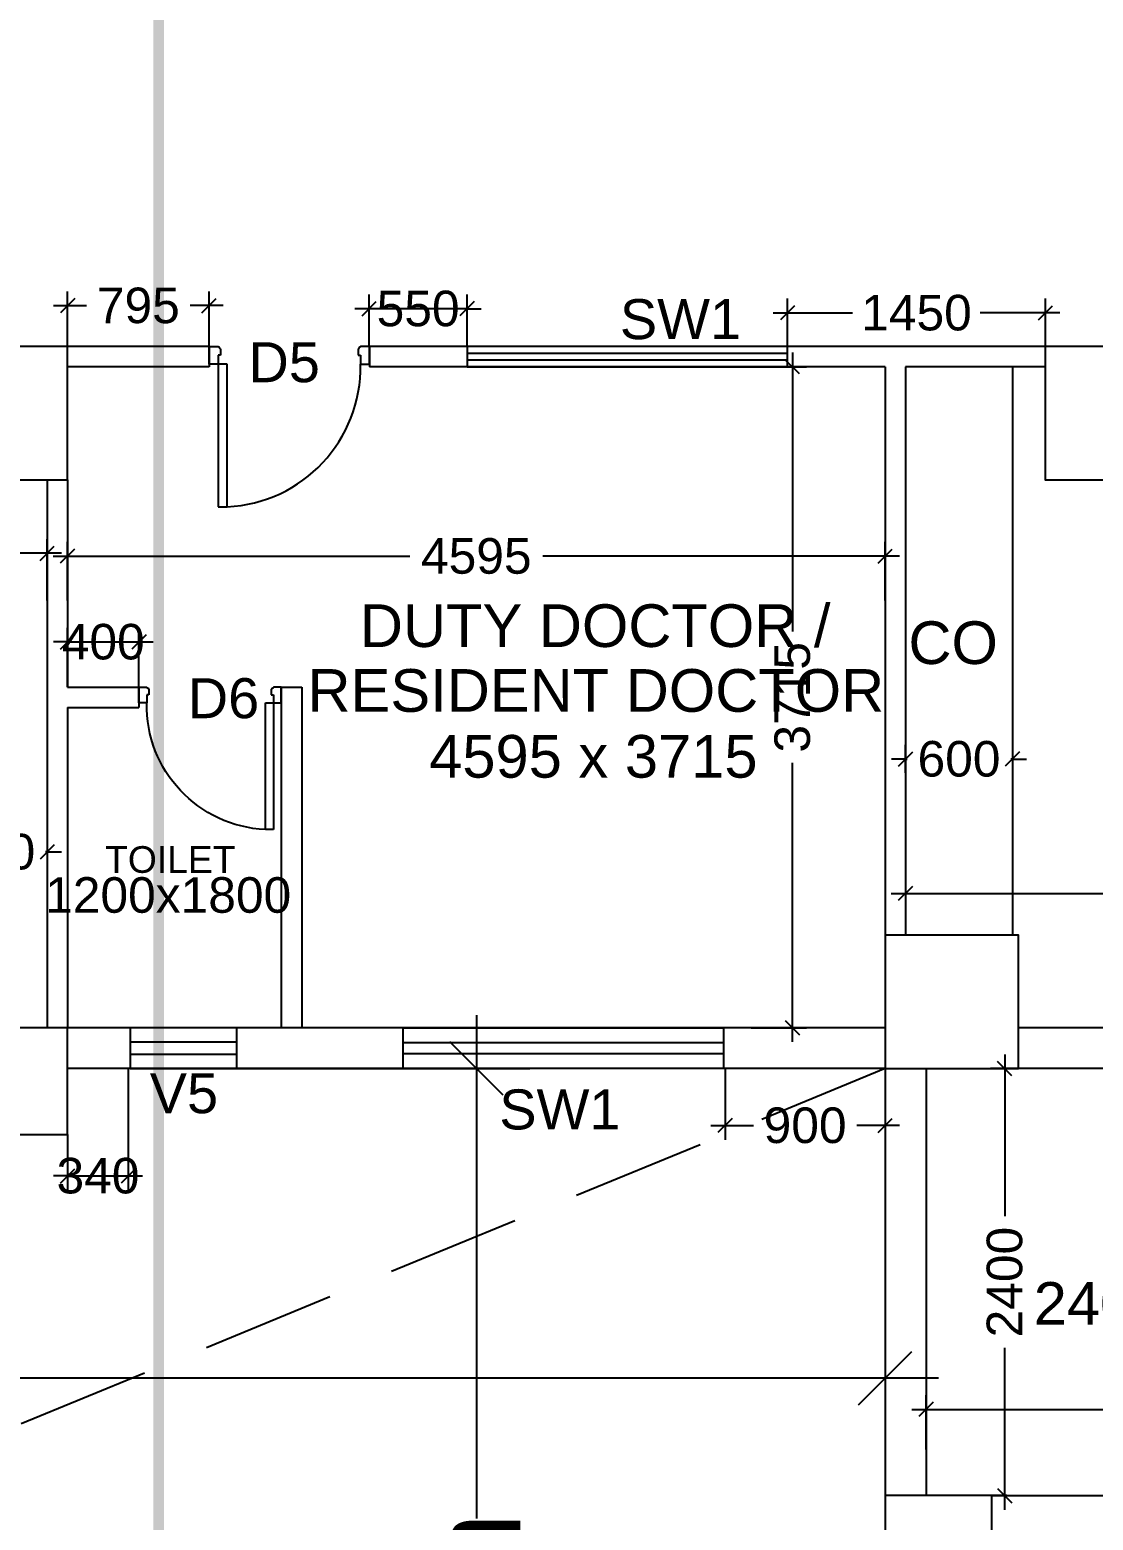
# Model space of a CAD drawing. Extents: x 7620542 to 7843793, y -6476226 to -6093835.
# Drawn here: x 7670059 to 7676034, y -6395018 to -6386640 of the extents above; entities that cross this region are included whole.
import ezdxf
from ezdxf.enums import TextEntityAlignment as Align

# ---------------------------------------------------------------- set-up
doc = ezdxf.new("R2010")
doc.units = 0
doc.header["$LTSCALE"] = 600
doc.header["$MEASUREMENT"] = 0
doc.header["$PDMODE"] = 35
doc.linetypes.add('DASHED', pattern=[0.75, 0.5, -0.25])
doc.linetypes.add('HIDDEN2', pattern=[0.1875, 0.125, -0.0625])
doc.layers.get('0').update_dxf_attribs({"linetype": 'CONTINUOUS'})
doc.layers.get('Defpoints').update_dxf_attribs({"linetype": 'CONTINUOUS'})
for name, color, linetype in [('Counter', 7, 'CONTINUOUS'), ('DIMEN', 5, 'CONTINUOUS'), ('DOOR', 32, 'CONTINUOUS'), ('Duct', 8, 'CONTINUOUS'), ('joinery', 7, 'CONTINUOUS'), ('LA-column', 3, 'CONTINUOUS'), ('Room Dim', 1, 'CONTINUOUS'), ('Sections', 10, 'CONTINUOUS'), ('TEXT', 6, 'CONTINUOUS'), ('Walls', 7, 'CONTINUOUS'), ('WIN', 151, 'CONTINUOUS'), ('Working Dim', 5, 'CONTINUOUS')]:
    doc.layers.add(name, color=color, linetype=linetype)
doc.styles.add('ari', font='arial.ttf')
doc.styles.add('ARIAL', font='arial.ttf')
doc.styles.get("Standard").update_dxf_attribs({"font": 'romans.shx'})
doc.dimstyles.new('int. dim', dxfattribs={"dimtxt": 450, "dimasz": 80, "dimexe": 80, "dimexo": 0, "dimgap": 70, "dimtad": 0, "dimdec": 0, "dimzin": 12, "dimdsep": 46, "dimtxsty": 'ari', "dimblk": 'OBLIQUE', "dimcen": 2, "dimdle": 80, "dimclrd": 256, "dimclre": 256, "dimclrt": 6, "dimadec": 0, "dimazin": 0, "dimtfac": 1, "dimtdec": 0, "dimtix": 1, "dimtmove": 2, "dimatfit": 3, "dimfxl": 1, "dimtolj": 1, "dimtzin": 0, "dimlwd": -1, "dimlwe": -1, "dimarcsym": 0})
doc.dimstyles.new('STANDARD$0', dxfattribs={"dimscale": 0, "dimtxt": 150, "dimasz": 125, "dimexe": 0.75, "dimexo": 1, "dimgap": 25, "dimtad": 1, "dimdec": 0, "dimdsep": 46, "dimtxsty": 'Standard', "dimblk1": 'DOT', "dimblk2": 'DOT', "dimsah": 1, "dimcen": 2.5, "dimclrd": 1, "dimclre": 1, "dimclrt": 3, "dimadec": 0, "dimazin": 0, "dimtfac": 1, "dimtdec": 0, "dimtmove": 0, "dimatfit": 3, "dimldrblk": 'DOT', "dimfxl": 1, "dimtolj": 1, "dimtzin": 0, "dimarcsym": 0})

# ---------------------------------------------------------------- blocks, each defined once
blk = doc.blocks.new('1000')
at = {"layer": 'DOOR'}
for p, q in [((0, -100), (0, 0)), ((0, 0), (49.7, 0)), ((49.7, 0), (49.7, -2.2)), ((63.2, -49.5), (49.7, -49.5)), ((49.7, -49.5), (49.7, -100)), ((63.2, -13.5), (61, -13.5)), ((63.2, -13.5), (63.2, -49.5)), ((836.8, -13.5), (836.8, -49.5)), ((836.8, -13.5), (839, -13.5)), ((836.8, -49.5), (850.3, -49.5)), ((850.3, 0), (850.3, -2.2)), ((900, 0), (850.3, 0)), ((850.3, -49.5), (850.3, -100)), ((900, -100), (900, 0)), ((49.7, -100), (0, -100)), ((49.7, -100), (49.7, -900.6)), ((100.2, -100), (49.7, -100)), ((100.2, -900.6), (100.2, -100)), ((850.3, -100), (900, -100)), ((49.7, -900.6), (100.2, -900.6))]:
    blk.add_line(p, q, dxfattribs=at)
for centre, major_axis, start_param, end_param in [((49.7, -13.5), (-7.95, 7.95), 3.926991, 5.497787), ((850.3, -13.5), (7.95, 7.95), 0.785398, 2.356194)]:
    blk.add_ellipse(centre, major_axis=major_axis, ratio=1, start_param=start_param, end_param=end_param, dxfattribs=at)
at = {"layer": 'DOOR', "color": 145}
blk.add_ellipse((64.3, -115.3), major_axis=(-519.7, 589.8), ratio=1, start_param=2.464943, end_param=4.009476, dxfattribs=at)
blk = doc.blocks.new('_Oblique')
at = {"color": 0, "linetype": 'ByBlock', "lineweight": -2}
blk.add_line((-0.5, -0.5), (0.5, 0.5), dxfattribs=at)
blk = doc.blocks.new('*D833')
at = {"layer": 'Defpoints', "color": 0, "transparency": 16777216}
for p in [(7670996.7, -6392479.6, 5.1), (7670996.7, -6399409.6, 2.4), (7672568.1, -6399409.6)]:
    blk.add_point(p, dxfattribs=at)
at = {"layer": 'DIMEN', "color": 8, "transparency": 16777216}
for p, q in [((7672568.1, -6392179.6), (7672568.1, -6395008.6)), ((7670996.7, -6392479.6), (7672868.1, -6392479.6)), ((7672568.1, -6399709.6), (7672568.1, -6396880.6)), ((7670996.7, -6399409.6), (7672868.1, -6399409.6))]:
    blk.add_line(p, q, dxfattribs=at)
at = {"layer": 'DIMEN', "color": 8, "transparency": 16777216, "xscale": 300, "yscale": 300, "zscale": 300}
for p, rotation in [((7672568.1, -6392479.6), 90), ((7672568.1, -6399409.6), 270)]:
    blk.add_blockref('_Oblique', p, dxfattribs=dict(at, rotation=rotation))
at = {"layer": 'DIMEN', "color": 7, "transparency": 16777216, "insert": (7672568.1, -6395944.6), "char_height": 500, "attachment_point": 5, "rotation": 90, "style": 'ari'}
blk.add_mtext('\\A1;6.93m', dxfattribs=at)
blk = doc.blocks.new('*D859')
at = {"layer": 'Defpoints', "color": 0, "transparency": 16777216}
for p in [(7657646.5, -6393937, 14.8), (7674865.1, -6393937), (7674865.1, -6394219.3)]:
    blk.add_point(p, dxfattribs=at)
at = {"layer": 'DIMEN', "color": 8, "transparency": 16777216}
for p, q in [((7657646.5, -6393937), (7657646.5, -6394519.3)), ((7674865.1, -6393937), (7674865.1, -6394519.3)), ((7657346.5, -6394219.3), (7665150.4, -6394219.3)), ((7675165.1, -6394219.3), (7667361.1, -6394219.3))]:
    blk.add_line(p, q, dxfattribs=at)
at = {"layer": 'DIMEN', "color": 8, "transparency": 16777216, "xscale": 300, "yscale": 300, "zscale": 300, "rotation": 180}
blk.add_blockref('_Oblique', (7657646.5, -6394219.3), dxfattribs=at)
at = {"layer": 'DIMEN', "color": 8, "transparency": 16777216, "xscale": 300, "yscale": 300, "zscale": 300}
blk.add_blockref('_Oblique', (7674865.1, -6394219.3), dxfattribs=at)
at = {"layer": 'DIMEN', "color": 7, "transparency": 16777216, "insert": (7666255.8, -6394219.3), "char_height": 500, "attachment_point": 5, "style": 'ari'}
blk.add_mtext('\\A1;17.22m', dxfattribs=at)
blk = doc.blocks.new('*D1310')
at = {"layer": 'Defpoints', "color": 0, "transparency": 16777216}
for p in [(7674978.9, -6391057.4, 6.3), (7679713.9, -6391057.4, 6.3), (7674978.9, -6391494.8)]:
    blk.add_point(p, dxfattribs=at)
at = {"layer": 'Working Dim', "transparency": 16777216}
for p, q in [((7674978.9, -6391057.4), (7674978.9, -6391574.8)), ((7679713.9, -6391057.4), (7679713.9, -6391574.8)), ((7674898.9, -6391494.8), (7676973, -6391494.8)), ((7679793.9, -6391494.8), (7677719.8, -6391494.8))]:
    blk.add_line(p, q, dxfattribs=at)
at = {"layer": 'Working Dim', "transparency": 16777216, "xscale": 80, "yscale": 80, "zscale": 80, "rotation": 180}
blk.add_blockref('_Oblique', (7674978.9, -6391494.8), dxfattribs=at)
at = {"layer": 'Working Dim', "transparency": 16777216, "xscale": 80, "yscale": 80, "zscale": 80}
blk.add_blockref('_Oblique', (7679713.9, -6391494.8), dxfattribs=at)
at = {"layer": 'Working Dim', "color": 6, "transparency": 16777216, "insert": (7677346.4, -6391494.8), "char_height": 200, "attachment_point": 5, "style": 'ari'}
blk.add_mtext('\\A1;4735', dxfattribs=at)
blk = doc.blocks.new('*D1312')
at = {"layer": 'Defpoints', "color": 0, "transparency": 16777216}
for p in [(7670270.1, -6389598.7), (7670270.1, -6389848.8, 6.3), (7674864.9, -6389848.8, 6.3)]:
    blk.add_point(p, dxfattribs=at)
at = {"layer": 'Working Dim', "transparency": 16777216}
for p, q in [((7670270.1, -6389848.8), (7670270.1, -6389518.7)), ((7674864.9, -6389848.8), (7674864.9, -6389518.7)), ((7670190.1, -6389598.7), (7672194.1, -6389598.7)), ((7674944.9, -6389598.7), (7672940.9, -6389598.7))]:
    blk.add_line(p, q, dxfattribs=at)
at = {"layer": 'Working Dim', "transparency": 16777216, "xscale": 80, "yscale": 80, "zscale": 80, "rotation": 180}
blk.add_blockref('_Oblique', (7670270.1, -6389598.7), dxfattribs=at)
at = {"layer": 'Working Dim', "transparency": 16777216, "xscale": 80, "yscale": 80, "zscale": 80}
blk.add_blockref('_Oblique', (7674864.9, -6389598.7), dxfattribs=at)
at = {"layer": 'Working Dim', "color": 6, "transparency": 16777216, "insert": (7672567.5, -6389598.7), "char_height": 200, "attachment_point": 5, "style": 'ari'}
blk.add_mtext('\\A1;4595', dxfattribs=at)
blk = doc.blocks.new('*D1313')
at = {"layer": 'Defpoints', "color": 0, "transparency": 16777216}
for p in [(7674104, -6388534.5, 3.4), (7674344, -6388534.5), (7674113, -6392249.5, 6.3)]:
    blk.add_point(p, dxfattribs=at)
at = {"layer": 'Working Dim', "transparency": 16777216}
for p, q in [((7674104, -6388534.5), (7674424, -6388534.5)), ((7674344, -6388454.5), (7674344, -6390022.7)), ((7674344, -6392329.5), (7674344, -6390761.4)), ((7674113, -6392249.5), (7674424, -6392249.5))]:
    blk.add_line(p, q, dxfattribs=at)
at = {"layer": 'Working Dim', "transparency": 16777216, "xscale": 80, "yscale": 80, "zscale": 80}
for p, rotation in [((7674344, -6388534.5), 90), ((7674344, -6392249.5), 270)]:
    blk.add_blockref('_Oblique', p, dxfattribs=dict(at, rotation=rotation))
at = {"layer": 'Working Dim', "color": 6, "transparency": 16777216, "insert": (7674344, -6390392), "char_height": 200, "attachment_point": 5, "rotation": 90, "style": 'ari'}
blk.add_mtext('\\A1;3715', dxfattribs=at)
blk = doc.blocks.new('*D1314')
at = {"layer": 'Defpoints', "color": 0, "transparency": 16777216}
for p in [(7664896.4, -6389582.3), (7670156.1, -6389848.8, 6.3), (7664896.4, -6390245.9, 6.3)]:
    blk.add_point(p, dxfattribs=at)
at = {"layer": 'Working Dim', "transparency": 16777216}
for p, q in [((7664896.4, -6390245.9), (7664896.4, -6389502.3)), ((7670156.1, -6389848.8), (7670156.1, -6389502.3)), ((7664816.4, -6389582.3), (7667157.9, -6389582.3)), ((7670236.1, -6389582.3), (7667894.5, -6389582.3))]:
    blk.add_line(p, q, dxfattribs=at)
at = {"layer": 'Working Dim', "transparency": 16777216, "xscale": 80, "yscale": 80, "zscale": 80, "rotation": 180}
blk.add_blockref('_Oblique', (7664896.4, -6389582.3), dxfattribs=at)
at = {"layer": 'Working Dim', "transparency": 16777216, "xscale": 80, "yscale": 80, "zscale": 80}
blk.add_blockref('_Oblique', (7670156.1, -6389582.3), dxfattribs=at)
at = {"layer": 'Working Dim', "color": 6, "transparency": 16777216, "insert": (7667526.2, -6389582.3), "char_height": 200, "attachment_point": 5, "style": 'ari'}
blk.add_mtext('\\A1;5260', dxfattribs=at)
blk = doc.blocks.new('*D1352')
at = {"layer": 'Defpoints', "color": 0, "transparency": 16777216}
for p in [(7675094.9, -6394395.1), (7675094.9, -6394620.3, 14.8), (7678095, -6394609.1, 5.1)]:
    blk.add_point(p, dxfattribs=at)
at = {"layer": 'Working Dim', "transparency": 16777216}
for p, q in [((7675094.9, -6394620.3), (7675094.9, -6394315.1)), ((7678095, -6394609.1), (7678095, -6394315.1)), ((7675014.9, -6394395.1), (7676226.7, -6394395.1)), ((7678175, -6394395.1), (7676963.1, -6394395.1))]:
    blk.add_line(p, q, dxfattribs=at)
at = {"layer": 'Working Dim', "transparency": 16777216, "xscale": 80, "yscale": 80, "zscale": 80, "rotation": 180}
blk.add_blockref('_Oblique', (7675094.9, -6394395.1), dxfattribs=at)
at = {"layer": 'Working Dim', "transparency": 16777216, "xscale": 80, "yscale": 80, "zscale": 80}
blk.add_blockref('_Oblique', (7678095, -6394395.1), dxfattribs=at)
at = {"layer": 'Working Dim', "color": 6, "transparency": 16777216, "insert": (7676594.9, -6394395.1), "char_height": 200, "attachment_point": 5, "style": 'ari'}
blk.add_mtext('\\A1;3000', dxfattribs=at)
blk = doc.blocks.new('*D1353')
at = {"layer": 'Defpoints', "color": 0, "transparency": 16777216}
for p in [(7675536.8, -6392479.7), (7675548.1, -6392479.7, 5.1), (7675548.1, -6394879.7, 5.1)]:
    blk.add_point(p, dxfattribs=at)
at = {"layer": 'Working Dim', "transparency": 16777216}
for p, q in [((7675536.8, -6392399.7), (7675536.8, -6393309.7)), ((7675548.1, -6392479.7), (7675456.8, -6392479.7)), ((7675536.8, -6394959.7), (7675536.8, -6394049.7)), ((7675548.1, -6394879.7), (7675456.8, -6394879.7))]:
    blk.add_line(p, q, dxfattribs=at)
at = {"layer": 'Working Dim', "transparency": 16777216, "xscale": 80, "yscale": 80, "zscale": 80}
for p, rotation in [((7675536.8, -6392479.7), 90), ((7675536.8, -6394879.7), 270)]:
    blk.add_blockref('_Oblique', p, dxfattribs=dict(at, rotation=rotation))
at = {"layer": 'Working Dim', "color": 6, "transparency": 16777216, "insert": (7675536.8, -6393679.7), "char_height": 200, "attachment_point": 5, "rotation": 90, "style": 'ari'}
blk.add_mtext('\\A1;2400', dxfattribs=at)
blk = doc.blocks.new('*D1366')
at = {"layer": 'Defpoints', "color": 0, "transparency": 16777216}
for p in [(7674316.1, -6388230.9), (7674316.1, -6388419.9, 11.2), (7675766.1, -6388419.9, 14)]:
    blk.add_point(p, dxfattribs=at)
at = {"layer": 'Working Dim', "transparency": 16777216}
for p, q in [((7674316.1, -6388419.9), (7674316.1, -6388150.9)), ((7675766.1, -6388419.9), (7675766.1, -6388150.9)), ((7674236.1, -6388230.9), (7674682.2, -6388230.9)), ((7675846.1, -6388230.9), (7675399.9, -6388230.9))]:
    blk.add_line(p, q, dxfattribs=at)
at = {"layer": 'Working Dim', "transparency": 16777216, "xscale": 80, "yscale": 80, "zscale": 80, "rotation": 180}
blk.add_blockref('_Oblique', (7674316.1, -6388230.9), dxfattribs=at)
at = {"layer": 'Working Dim', "transparency": 16777216, "xscale": 80, "yscale": 80, "zscale": 80}
blk.add_blockref('_Oblique', (7675766.1, -6388230.9), dxfattribs=at)
at = {"layer": 'Working Dim', "color": 6, "transparency": 16777216, "insert": (7675041.1, -6388230.9), "char_height": 200, "attachment_point": 5, "style": 'ari'}
blk.add_mtext('\\A1;1450', dxfattribs=at)
blk = doc.blocks.new('*D1433')
at = {"layer": 'Defpoints', "color": 0, "transparency": 16777216}
for p in [(7670612.2, -6392479.6, 5.1), (7670271.1, -6392849.6, 7.5), (7670612.2, -6393082.6)]:
    blk.add_point(p, dxfattribs=at)
at = {"layer": 'Working Dim', "transparency": 16777216}
for p, q in [((7670612.2, -6392479.6), (7670612.2, -6393162.6)), ((7670271.1, -6392849.6), (7670271.1, -6393162.6)), ((7670271.1, -6393082.6), (7670191.1, -6393082.6)), ((7670271.1, -6393082.6), (7670612.2, -6393082.6)), ((7670612.2, -6393082.6), (7670692.2, -6393082.6))]:
    blk.add_line(p, q, dxfattribs=at)
at = {"layer": 'Working Dim', "transparency": 16777216, "xscale": 80, "yscale": 80, "zscale": 80}
blk.add_blockref('_Oblique', (7670271.1, -6393082.6), dxfattribs=at)
at = {"layer": 'Working Dim', "transparency": 16777216, "xscale": 80, "yscale": 80, "zscale": 80, "rotation": 180}
blk.add_blockref('_Oblique', (7670612.2, -6393082.6), dxfattribs=at)
at = {"layer": 'Working Dim', "color": 6, "transparency": 16777216, "insert": (7670441.7, -6393082.6), "char_height": 200, "attachment_point": 5, "style": 'ari'}
blk.add_mtext('\\A1;340', dxfattribs=at)
blk = doc.blocks.new('*D1434')
at = {"layer": 'Defpoints', "color": 0, "transparency": 16777216}
for p in [(7673965.6, -6392479.7), (7674865.1, -6392479.7), (7673965.6, -6392799.3)]:
    blk.add_point(p, dxfattribs=at)
at = {"layer": 'Working Dim', "transparency": 16777216}
for p, q in [((7673965.6, -6392479.7), (7673965.6, -6392879.3)), ((7674865.1, -6392479.7), (7674865.1, -6392879.3)), ((7673885.6, -6392799.3), (7674124.7, -6392799.3)), ((7674945.1, -6392799.3), (7674705.9, -6392799.3))]:
    blk.add_line(p, q, dxfattribs=at)
at = {"layer": 'Working Dim', "transparency": 16777216, "xscale": 80, "yscale": 80, "zscale": 80, "rotation": 180}
blk.add_blockref('_Oblique', (7673965.6, -6392799.3), dxfattribs=at)
at = {"layer": 'Working Dim', "transparency": 16777216, "xscale": 80, "yscale": 80, "zscale": 80}
blk.add_blockref('_Oblique', (7674865.1, -6392799.3), dxfattribs=at)
at = {"layer": 'Working Dim', "color": 6, "transparency": 16777216, "insert": (7674415.3, -6392799.3), "char_height": 200, "attachment_point": 5, "style": 'ari'}
blk.add_mtext('\\A1;900', dxfattribs=at)
blk = doc.blocks.new('*D1437')
at = {"layer": 'Defpoints', "color": 0, "transparency": 16777216}
for p in [(7671965.6, -6388207.5), (7671965.6, -6388419.9), (7672515.7, -6388419.9)]:
    blk.add_point(p, dxfattribs=at)
at = {"layer": 'Working Dim', "transparency": 16777216}
for p, q in [((7671965.6, -6388419.9), (7671965.6, -6388127.5)), ((7672515.7, -6388419.9), (7672515.7, -6388127.5)), ((7671965.6, -6388207.5), (7671885.6, -6388207.5)), ((7672515.7, -6388207.5), (7671965.6, -6388207.5)), ((7672515.7, -6388207.5), (7672595.7, -6388207.5))]:
    blk.add_line(p, q, dxfattribs=at)
at = {"layer": 'Working Dim', "transparency": 16777216, "xscale": 80, "yscale": 80, "zscale": 80}
blk.add_blockref('_Oblique', (7671965.6, -6388207.5), dxfattribs=at)
at = {"layer": 'Working Dim', "transparency": 16777216, "xscale": 80, "yscale": 80, "zscale": 80, "rotation": 180}
blk.add_blockref('_Oblique', (7672515.7, -6388207.5), dxfattribs=at)
at = {"layer": 'Working Dim', "color": 6, "transparency": 16777216, "insert": (7672240.6, -6388207.5), "char_height": 200, "attachment_point": 5, "style": 'ari'}
blk.add_mtext('\\A1;550', dxfattribs=at)
blk = doc.blocks.new('*D1438')
at = {"layer": 'Defpoints', "color": 0, "transparency": 16777216}
for p in [(7671065.6, -6388190.2), (7670271.1, -6388420), (7671065.6, -6388420.1)]:
    blk.add_point(p, dxfattribs=at)
at = {"layer": 'Working Dim', "transparency": 16777216}
for p, q in [((7670271.1, -6388420), (7670271.1, -6388110.2)), ((7671065.6, -6388420.1), (7671065.6, -6388110.2)), ((7670191.1, -6388190.2), (7670377.5, -6388190.2)), ((7671145.6, -6388190.2), (7670959.2, -6388190.2))]:
    blk.add_line(p, q, dxfattribs=at)
at = {"layer": 'Working Dim', "transparency": 16777216, "xscale": 80, "yscale": 80, "zscale": 80, "rotation": 180}
blk.add_blockref('_Oblique', (7670271.1, -6388190.2), dxfattribs=at)
at = {"layer": 'Working Dim', "transparency": 16777216, "xscale": 80, "yscale": 80, "zscale": 80}
blk.add_blockref('_Oblique', (7671065.6, -6388190.2), dxfattribs=at)
at = {"layer": 'Working Dim', "color": 6, "transparency": 16777216, "insert": (7670668.4, -6388190.2), "char_height": 200, "attachment_point": 5, "style": 'ari'}
blk.add_mtext('\\A1;795', dxfattribs=at)
blk = doc.blocks.new('*D1441')
at = {"layer": 'Defpoints', "color": 0, "transparency": 16777216}
for p in [(7670671.6, -6390080.7), (7670271.1, -6390335), (7670671.6, -6390334.9)]:
    blk.add_point(p, dxfattribs=at)
at = {"layer": 'Working Dim', "transparency": 16777216}
for p, q in [((7670271.1, -6390335), (7670271.1, -6390000.7)), ((7670671.6, -6390334.9), (7670671.6, -6390000.7)), ((7670271.1, -6390080.7), (7670191.1, -6390080.7)), ((7670271.1, -6390080.7), (7670671.6, -6390080.7)), ((7670671.6, -6390080.7), (7670751.6, -6390080.7))]:
    blk.add_line(p, q, dxfattribs=at)
at = {"layer": 'Working Dim', "transparency": 16777216, "xscale": 80, "yscale": 80, "zscale": 80}
blk.add_blockref('_Oblique', (7670271.1, -6390080.7), dxfattribs=at)
at = {"layer": 'Working Dim', "transparency": 16777216, "xscale": 80, "yscale": 80, "zscale": 80, "rotation": 180}
blk.add_blockref('_Oblique', (7670671.6, -6390080.7), dxfattribs=at)
at = {"layer": 'Working Dim', "color": 6, "transparency": 16777216, "insert": (7670471.3, -6390080.7), "char_height": 200, "attachment_point": 5, "style": 'ari'}
blk.add_mtext('\\A1;400', dxfattribs=at)
blk = doc.blocks.new('*D2520')
at = {"layer": 'Defpoints', "color": 0, "transparency": 16777216}
for p in [(7675580.1, -6390732.1, -14.8), (7675580.1, -6390739.1), (7674980.1, -6390817.1, -14.8)]:
    blk.add_point(p, dxfattribs=at)
at = {"layer": 'Working Dim', "transparency": 16777216}
for p, q in [((7674980.1, -6390817.1), (7674980.1, -6390659.1)), ((7674980.1, -6390739.1), (7674900.1, -6390739.1)), ((7674980.1, -6390739.1), (7674989, -6390739.1)), ((7675580.1, -6390739.1), (7675571.3, -6390739.1)), ((7675580.1, -6390732.1), (7675580.1, -6390819.1)), ((7675580.1, -6390739.1), (7675660.1, -6390739.1))]:
    blk.add_line(p, q, dxfattribs=at)
at = {"layer": 'Working Dim', "transparency": 16777216, "xscale": 80, "yscale": 80, "zscale": 80}
blk.add_blockref('_Oblique', (7674980.1, -6390739.1), dxfattribs=at)
at = {"layer": 'Working Dim', "transparency": 16777216, "xscale": 80, "yscale": 80, "zscale": 80, "rotation": 180}
blk.add_blockref('_Oblique', (7675580.1, -6390739.1), dxfattribs=at)
at = {"layer": 'Working Dim', "color": 6, "transparency": 16777216, "insert": (7675280.1, -6390739.1), "char_height": 200, "attachment_point": 5, "style": 'ari'}
blk.add_mtext('\\A1;600', dxfattribs=at)
blk = doc.blocks.new('*D2521')
at = {"layer": 'Defpoints', "color": 0, "transparency": 16777216}
for p in [(7669556.1, -6391133.6, -14.8), (7670156.1, -6391133.6, -14.8), (7669556.1, -6391261.2)]:
    blk.add_point(p, dxfattribs=at)
at = {"layer": 'Working Dim', "transparency": 16777216}
for p, q in [((7669556.1, -6391133.6), (7669556.1, -6391341.2)), ((7670156.1, -6391133.6), (7670156.1, -6391341.2)), ((7669556.1, -6391261.2), (7669476.1, -6391261.2)), ((7669556.1, -6391261.2), (7669564.9, -6391261.2)), ((7670156.1, -6391261.2), (7670147.2, -6391261.2)), ((7670156.1, -6391261.2), (7670236.1, -6391261.2))]:
    blk.add_line(p, q, dxfattribs=at)
at = {"layer": 'Working Dim', "transparency": 16777216, "xscale": 80, "yscale": 80, "zscale": 80}
blk.add_blockref('_Oblique', (7669556.1, -6391261.2), dxfattribs=at)
at = {"layer": 'Working Dim', "transparency": 16777216, "xscale": 80, "yscale": 80, "zscale": 80, "rotation": 180}
blk.add_blockref('_Oblique', (7670156.1, -6391261.2), dxfattribs=at)
at = {"layer": 'Working Dim', "color": 6, "transparency": 16777216, "insert": (7669856.1, -6391261.2), "char_height": 200, "attachment_point": 5, "style": 'ari'}
blk.add_mtext('\\A1;600', dxfattribs=at)

msp = doc.modelspace()

# ---------------------------------------------------------------- linework, layer by layer
at = {"layer": 'Duct', "color": 8, "linetype": 'HIDDEN2', "ltscale": 10}
msp.add_line((7674865.464, -6392479.577, -14.83), (7658016.551, -6399409.574, -14.83), dxfattribs=at)
at = {"layer": 'LA-column', "color": 2, "elevation": -12.441}
for points in [[(7670271.142, -6389169.619), (7670271.142, -6388419.619), (7669671.142, -6388419.619), (7669671.142, -6389169.619)], [(7676365.143, -6389169.616), (7676365.143, -6388419.616), (7675765.143, -6388419.616), (7675765.143, -6389169.616)], [(7674865.143, -6392479.625), (7675615.143, -6392479.625), (7675615.143, -6391729.625), (7674865.143, -6391729.625)], [(7670271.142, -6392849.616), (7670271.142, -6392249.616), (7669891.142, -6392249.616), (7669891.142, -6392849.616)], [(7674865.143, -6395329.616), (7675465.143, -6395329.616), (7675465.143, -6394879.616), (7674865.143, -6394879.616)]]:
    msp.add_lwpolyline(points, close=True, dxfattribs=at)
at = {"layer": 'Sections', "linetype": 'DASHED', "lineweight": 0, "ltscale": 2, "const_width": 60, "elevation": -14.83, "flags": 128}
msp.add_lwpolyline([(7670782.853, -6460853.906), (7671915.506, -6461401.774), (7670782.853, -6461401.774), (7670782.853, -6331751.836), (7671915.506, -6331751.836), (7670782.853, -6332299.705)], dxfattribs=at)
at = {"layer": 'Walls', "linetype": 'Continuous'}
for p, q in [((7671066.607, -6388419.941, -14.83), (7670271.108, -6388419.953, -14.83)), ((7671066.607, -6388419.941, -14.83), (7671066.607, -6388535.075, -14.83)), ((7675765.053, -6388419.875, -14.83), (7671966.612, -6388419.929, -14.83)), ((7671966.612, -6388419.929, -14.83), (7671966.612, -6388535.075, -14.83)), ((7671066.607, -6388534.941, -14.83), (7670271.108, -6388534.955, -14.83)), ((7674865.108, -6388534.877, -14.83), (7671966.612, -6388534.926, -14.83)), ((7674865.108, -6388534.877, -14.83), (7674865.108, -6391729.625, -14.83)), ((7675765.053, -6388534.877, -14.83), (7674980.108, -6388534.877, -14.83)), ((7674980.108, -6388534.877, -14.83), (7674980.108, -6391729.625, -14.83)), ((7675580.108, -6388534.877, -14.83), (7675580.108, -6391729.625, -14.83)), ((7670156.052, -6389169.95, -14.83), (7670156.052, -6392249.95, -14.83)), ((7670271.052, -6389169.95, -14.83), (7670271.052, -6390334.95, -14.83)), ((7670271.052, -6390334.95, -14.83), (7670671.551, -6390334.945, -14.83)), ((7670671.551, -6390334.935, -14.83), (7670671.551, -6390449.945, -14.83)), ((7671471.551, -6390334.935, -14.83), (7671586.551, -6390334.934, -14.83)), ((7671471.551, -6390334.935, -14.83), (7671471.551, -6392249.95, -14.83)), ((7671586.551, -6390334.934, -14.83), (7671586.551, -6392249.95, -14.83)), ((7670271.052, -6390449.95, -14.83), (7670671.551, -6390449.945, -14.83)), ((7670271.052, -6390449.95, -14.83), (7670271.052, -6392249.95, -14.83)), ((7674865.464, -6392249.597, -14.83), (7670271.052, -6392249.597, -14.83)), ((7681859.053, -6392249.597, -14.83), (7675615.053, -6392249.597, -14.83)), ((7674865.052, -6392479.596, -14.83), (7670271.052, -6392479.596, -14.83)), ((7674865.053, -6392479.596, -14.83), (7674865.053, -6394879.596, -14.83)), ((7675095.053, -6392479.596, -14.83), (7675095.053, -6394879.596, -14.83)), ((7678095.053, -6392479.597, -14.83), (7675615.053, -6392479.597, -14.83)), ((7675465.053, -6394879.596, -14.83), (7678095.053, -6394879.596, -14.83))]:
    msp.add_line(p, q, dxfattribs=at)
at = {"layer": 'Walls', "color": 7}
msp.add_line((7675695.053, -6392479.596, -14.83), (7675545.053, -6392479.596, -14.83), dxfattribs=at)
at = {"layer": 'WIN', "linetype": 'Continuous', "elevation": -14.83}
for points in [[(7674316.064, -6388534.901), (7674316.064, -6388419.911), (7672515.656, -6388419.911), (7672515.656, -6388534.901)], [(7674316.064, -6388494.901), (7674316.064, -6388459.911), (7672515.656, -6388459.911), (7672515.656, -6388494.901)], [(7670622.355, -6392479.597), (7671222.355, -6392479.597), (7671222.355, -6392249.597), (7670622.355, -6392249.597)], [(7673956.551, -6392479.65), (7672156.551, -6392479.65), (7672156.551, -6392249.65), (7673956.551, -6392249.65)], [(7670622.355, -6392398.256), (7671222.355, -6392398.256), (7671222.355, -6392330.938), (7670622.355, -6392330.938)], [(7673956.551, -6392396.866), (7672156.551, -6392396.866), (7672156.551, -6392332.433), (7673956.551, -6392332.433)]]:
    msp.add_lwpolyline(points, close=True, dxfattribs=at)

# ---------------------------------------------------------------- block references
at = {"layer": 'DOOR', "linetype": 'Continuous', "rotation": 1.302004810533658e-05}
msp.add_blockref('1000', (7671066.612, -6388420.074, -14.83), dxfattribs=at)
at = {"layer": 'DOOR', "linetype": 'Continuous', "xscale": -0.8888888917863601, "yscale": 0.8888888917863369, "zscale": 0.8888888917863582, "rotation": 359.9999869132509}
msp.add_blockref('1000', (7671471.551, -6390334.955, -14.83), dxfattribs=at)

# ---------------------------------------------------------------- texts
at = {"layer": 'Counter', "color": 10, "style": 'ARIAL'}
msp.add_text('CO', height=240, dxfattribs=at).set_placement((7674995.839, -6390205.014, -18.823))
at = {"layer": 'joinery', "style": 'ari'}
for s, p in [('SW1', (7673714.879, -6388378.627, -14.83)), ('D5', (7671487.883, -6388620.734, -14.83)), ('V5', (7670924.553, -6392730.387, -14.83)), ('SW1', (7673037.377, -6392821.42, -14.83))]:
    msp.add_text(s, height=225, dxfattribs=at).set_placement(p, align=Align.CENTER)
msp.add_text('D6', height=225, dxfattribs=at).set_placement((7670946.044, -6390509.493, -12.548))
at = {"layer": 'Room Dim', "style": 'ARIAL'}
msp.add_text('4595 x 3715', height=240, dxfattribs=at).set_placement((7673225.342, -6390723.988, -14.83), align=Align.MIDDLE_CENTER)
for s, height, p in [('1200x1800', 200, (7670836.149, -6391603.378, -14.83)), ('2400x3000', 240, (7676529.226, -6393919.721, -14.83))]:
    msp.add_text(s, height=height, dxfattribs=at).set_placement(p, align=Align.CENTER)
at = {"layer": 'TEXT', "color": 7, "style": 'ARIAL'}
for s, height, p in [('DUTY DOCTOR /', 240, (7673235.618, -6390109.297, -14.83)), ('RESIDENT DOCTOR', 240, (7673239.383, -6390473.565, -14.83)), ('TOILET', 150, (7670848.223, -6391378.947, -14.83))]:
    msp.add_text(s, height=height, dxfattribs=at).set_placement(p, align=Align.CENTER)

# ---------------------------------------------------------------- dimensions: what is measured, and where the dimension line sits
at = {"layer": 'DIMEN'}
dim = msp.add_linear_dim(base=(7672568.052, -6399409.596, -14.83), p1=(7670996.684, -6392479.596, -9.699), p2=(7670996.684, -6399409.596, -12.441), angle=90, dimstyle='STANDARD$0', override={"dimscale": 1, "dimtxt": 500, "dimasz": 300, "dimexe": 300, "dimexo": 0, "dimgap": 1, "dimtad": 0, "dimdec": 2, "dimlfac": 0.001, "dimzin": 0, "dimpost": 'm', "dimtxsty": 'ari', "dimblk1": 'Oblique', "dimblk2": 'Oblique', "dimcen": 0, "dimdle": 300, "dimclrd": 8, "dimclre": 8, "dimclrt": 7, "dimadec": 2, "dimtdec": 2, "dimtmove": 2, "dimfxl": 0.75, "dimfrac": 1, "dimlwd": 65535, "dimlwe": 65535}, dxfattribs=at)
dim.commit()
dim.dimension.update_dxf_attribs({"geometry": '*D833', "text_midpoint": (7672568.052, -6395944.596, -14.83)})
dim = msp.add_linear_dim(base=(7674865.053, -6394219.259, -14.83), p1=(7657646.463, -6393936.965), p2=(7674865.053, -6393936.965, -14.83), dimstyle='STANDARD$0', override={"dimscale": 1, "dimtxt": 500, "dimasz": 300, "dimexe": 300, "dimexo": 0, "dimgap": 1, "dimtad": 0, "dimdec": 2, "dimlfac": 0.001, "dimzin": 0, "dimpost": 'm', "dimtxsty": 'ari', "dimblk1": 'Oblique', "dimblk2": 'Oblique', "dimcen": 0, "dimdle": 300, "dimclrd": 8, "dimclre": 8, "dimclrt": 7, "dimadec": 2, "dimtdec": 2, "dimtmove": 2, "dimfxl": 0.75, "dimfrac": 1, "dimlwd": 65535, "dimlwe": 65535}, dxfattribs=at)
dim.commit()
dim.dimension.update_dxf_attribs({"geometry": '*D859', "text_midpoint": (7666255.758, -6394219.259, -14.83)})
at = {"layer": 'Working Dim'}
for base, p1, p2, text, picture, middle in [((7671065.607, -6388190.204, -19.962), (7670271.108, -6388419.953, -19.962), (7671065.607, -6388420.074, -19.962), '795', '*D1438', (7670668.357, -6388190.204, -19.962)), ((7670612.173, -6393082.598, -19.962), (7670271.142, -6392849.616, -12.441), (7670612.173, -6392479.596, -14.83), '340', '*D1433', (7670441.658, -6393082.598, -19.962))]:
    dim = msp.add_linear_dim(base=base, p1=p1, p2=p2, text=text, dimstyle='int. dim', override={"dimtxt": 200, "dimarcsym": 1}, dxfattribs=at)
    dim.commit()
    dim.dimension.update_dxf_attribs({"geometry": picture, "text_midpoint": middle})
for base, p1, p2, override, picture, middle in [((7671965.612, -6388207.489, -19.962), (7672515.656, -6388419.911, -19.962), (7671965.612, -6388419.911, -19.962), {"dimtxt": 200, "dimarcsym": 1}, '*D1437', (7672240.634, -6388207.489, -19.962)), ((7674316.064, -6388230.888, -19.962), (7675766.053, -6388419.875, -5.916), (7674316.064, -6388419.895, -8.764), {"dimtxt": 200}, '*D1366', (7675041.058, -6388230.888, -19.962)), ((7670671.551, -6390080.671, -19.962), (7670271.052, -6390334.95, -19.962), (7670671.551, -6390334.935, -19.962), {"dimtxt": 200, "dimarcsym": 1}, '*D1441', (7670471.301, -6390080.671, -19.962)), ((7673965.551, -6392799.348, -19.962), (7674865.053, -6392479.746, -19.962), (7673965.551, -6392479.746, -19.962), {"dimtxt": 200, "dimarcsym": 1}, '*D1434', (7674415.302, -6392799.348, -19.962))]:
    dim = msp.add_linear_dim(base=base, p1=p1, p2=p2, dimstyle='int. dim', override=override, dxfattribs=at)
    dim.commit()
    dim.dimension.update_dxf_attribs({"geometry": picture, "text_midpoint": middle})
for base, p1, p2, angle, picture, middle in [((7674344.007, -6388534.539, -19.962), (7674112.96, -6392249.528, -13.692), (7674103.96, -6388534.539, -16.541), 90, '*D1313', (7674344.007, -6390392.033, -19.962)), ((7664896.371, -6389582.289, -19.962), (7670156.052, -6389848.818, -13.692), (7664896.371, -6390245.885, -13.692), 180, '*D1314', (7667526.212, -6389582.289, -19.962)), ((7670270.052, -6389598.656, -19.962), (7674864.873, -6389848.818, -13.692), (7670270.052, -6389848.818, -13.692), 180, '*D1312', (7672567.463, -6389598.656, -19.962)), ((7674978.873, -6391494.756, -19.962), (7679713.871, -6391057.43, -13.692), (7674978.873, -6391057.43, -13.692), 180, '*D1310', (7677346.372, -6391494.756, -19.962)), ((7675536.786, -6392479.688, -19.962), (7675548.098, -6394879.687, -14.83), (7675548.098, -6392479.688, -14.83), 90, '*D1353', (7675536.786, -6393679.688, -19.962)), ((7675094.875, -6394395.054, -19.962), (7678094.965, -6394609.051, -14.83), (7675094.875, -6394620.326, -5.131), 180, '*D1352', (7676594.92, -6394395.054, -19.962))]:
    dim = msp.add_linear_dim(base=base, p1=p1, p2=p2, angle=angle, dimstyle='int. dim', override={"dimtxt": 200}, dxfattribs=at)
    dim.commit()
    dim.dimension.update_dxf_attribs({"geometry": picture, "text_midpoint": middle})
at = {"layer": 'Working Dim', "color": 7}
for base, p1, p2, picture, middle in [((7675580.108, -6390739.142), (7674980.108, -6390817.104, -14.83), (7675580.108, -6390732.055, -14.83), '*D2520', (7675280.108, -6390739.142)), ((7669556.052, -6391261.186), (7670156.052, -6391133.606, -14.83), (7669556.052, -6391133.606, -14.83), '*D2521', (7669856.052, -6391261.186))]:
    dim = msp.add_linear_dim(base=base, p1=p1, p2=p2, dimstyle='int. dim', override={"dimtxt": 200, "dimarcsym": 1}, dxfattribs=at)
    dim.commit()
    dim.dimension.update_dxf_attribs({"geometry": picture, "text_midpoint": middle})

doc.saveas('drawing.dxf')
